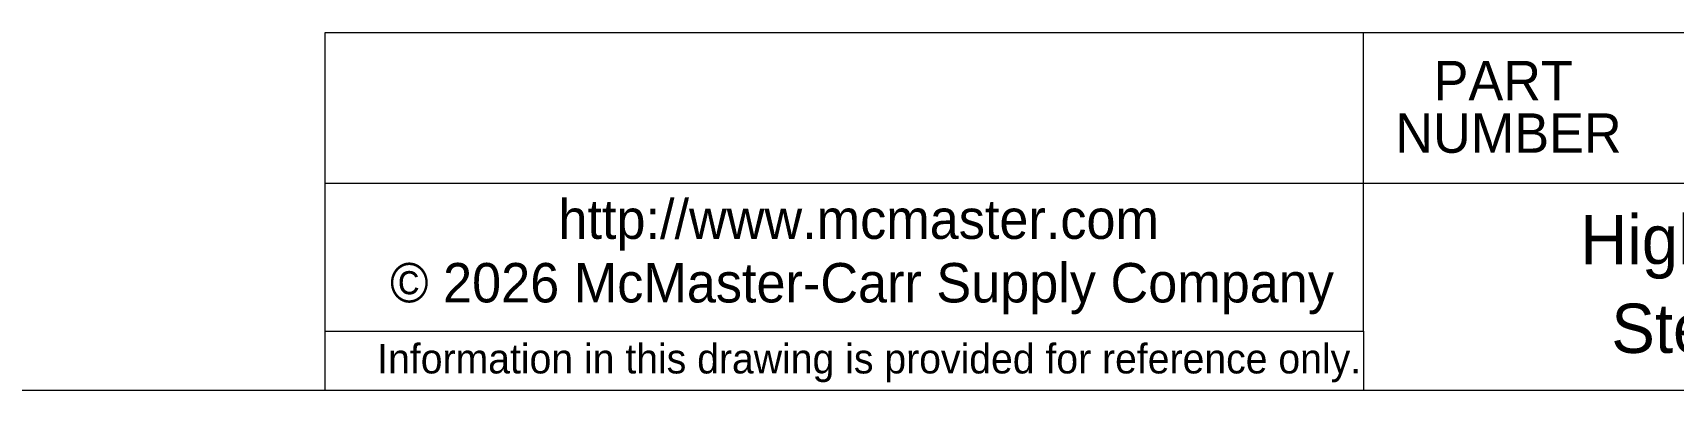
# Model space of a CAD drawing. Header units: millimetres. Extents: x 1.3 to 56, y 1.3 to 42.9.
# Drawn here: x 28.63 to 46.67, y 1.3 to 5.23 of the extents above; entities that cross this region are included whole.
import ezdxf

# ---------------------------------------------------------------- set-up
doc = ezdxf.new("R2010")
doc.units = ezdxf.units.MM
doc.header["$LTSCALE"] = 0.20493
doc.linetypes.add('SLD-Solid', pattern=[0])
doc.styles.add('SLDTEXTSTYLE0', font='ARIAL.TTF', dxfattribs={"width": 0.948})

# ---------------------------------------------------------------- blocks, each defined once
blk = doc.blocks.new('SW_NOTE_0_3')
at = {"color": 0, "linetype": 'SLD-Solid', "lineweight": 18, "insert": (3.463, 0.559), "char_height": 0.43377, "attachment_point": 2, "style": 'SLDTEXTSTYLE0'}
blk.add_mtext('http://www.mcmaster.com', dxfattribs=at)
blk = doc.blocks.new('Internet')
at = {"color": 7, "linetype": 'SLD-Solid', "lineweight": 18}
blk.add_blockref('SW_NOTE_0_3', (-3.243, -0.032), dxfattribs=at)
blk = doc.blocks.new('SW_NOTE_0')
at = {"color": 0, "linetype": 'SLD-Solid', "lineweight": 18, "insert": (1.295, 0.559), "char_height": 0.4338, "attachment_point": 2, "style": 'SLDTEXTSTYLE0'}
blk.add_mtext('NUMBER', dxfattribs=at)
blk = doc.blocks.new('SW_NOTE_0_1')
at = {"color": 0, "linetype": 'SLD-Solid', "lineweight": 18, "insert": (0.786, 0.559), "char_height": 0.4338, "attachment_point": 2, "style": 'SLDTEXTSTYLE0'}
blk.add_mtext('PART', dxfattribs=at)
blk = doc.blocks.new('Part Number Tag')
at = {"color": 7, "linetype": 'SLD-Solid', "lineweight": 18}
for name, p in [('SW_NOTE_0_1', (-0.779, 0.02)), ('SW_NOTE_0', (-1.23, -0.557))]:
    blk.add_blockref(name, p, dxfattribs=at)
blk = doc.blocks.new('SW_NOTE_0_2')
at = {"color": 0, "linetype": 'SLD-Solid', "lineweight": 18, "insert": (5.602, 0.419), "char_height": 0.32533, "attachment_point": 2, "style": 'SLDTEXTSTYLE0'}
blk.add_mtext('Information in this drawing is provided for reference only.', dxfattribs=at)
blk = doc.blocks.new('Shortened Dimensions Statement')
at = {"color": 7, "linetype": 'SLD-Solid', "lineweight": 18}
blk.add_blockref('SW_NOTE_0_2', (-5.332, -0.249), dxfattribs=at)

msp = doc.modelspace()

# ---------------------------------------------------------------- linework, layer by layer
at = {"color": 7, "linetype": 'SLD-Solid', "lineweight": 18}
for p, q in [((55.9561, 5.2326), (31.8423, 5.2326)), ((31.8423, 5.2326), (31.8423, 1.3013)), ((43.2684, 3.5786), (43.2684, 5.2326)), ((31.8423, 3.5786), (55.9561, 3.5786)), ((43.2684, 1.952), (43.2684, 3.5786)), ((31.8423, 1.952), (43.2684, 1.952)), ((43.2684, 1.952), (43.2684, 1.3013)), ((1.3013, 1.3013), (55.9561, 1.3013))]:
    msp.add_line(p, q, dxfattribs=at)

# ---------------------------------------------------------------- block references
at = {"color": 7, "linetype": 'Continuous'}
for name, p in [('Part Number Tag', (44.7969, 4.3445)), ('Internet', (37.4938, 2.8723)), ('Shortened Dimensions Statement', (37.5588, 1.6409))]:
    msp.add_blockref(name, p, dxfattribs=at)

# ---------------------------------------------------------------- texts
at = {"color": 7, "linetype": 'Continuous', "lineweight": 0, "attachment_point": 2, "style": 'SLDTEXTSTYLE0'}
for s, insert, char_height in [('High-Strength Class 10.9', (49.6611, 3.2293), 0.542211), ('© 2026 McMaster-Carr Supply Company', (37.7505, 2.7002), 0.433769), ('Steel Hex Head Screw', (49.6046, 2.2533), 0.542211)]:
    msp.add_mtext(s, dxfattribs=dict(at, insert=insert, char_height=char_height))

doc.saveas('drawing.dxf')
